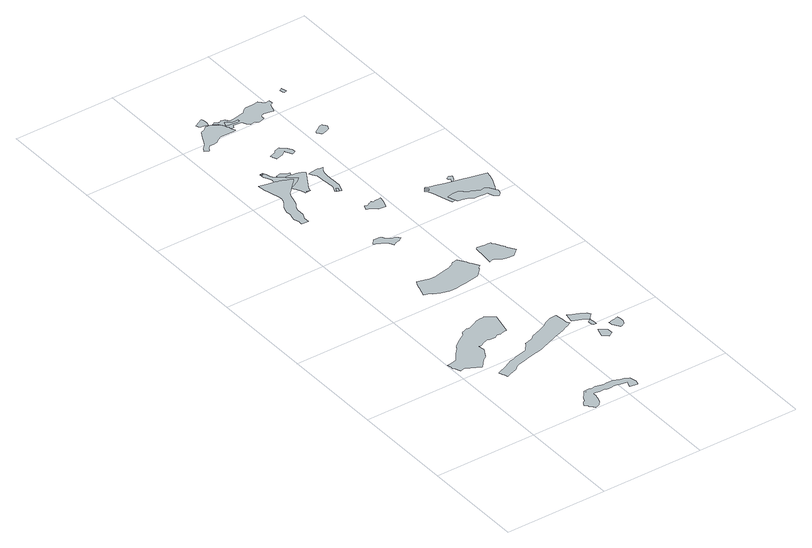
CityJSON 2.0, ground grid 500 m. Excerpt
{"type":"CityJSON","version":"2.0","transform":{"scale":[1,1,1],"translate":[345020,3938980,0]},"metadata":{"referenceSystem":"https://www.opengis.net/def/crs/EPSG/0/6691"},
"CityObjects":{
"object1":{"type":"GenericCityObject","attributes":{"prefecture":"14","disasterType":"1","areaType":"1","zoneNumber":"151-H26-31001","zoneName":"城山1丁目1","status":"0"},"geometry":[{"type":"MultiSurface","lod":"1","boundaries":[[[0,1,2,3,4,5,6,7,8,9,10,11,12,13,14,15,16,17,18,19,20,21,22,23,24,25,26,27,28,29,30,31,32,33,34,35,36,37,38,39,40,41,42,43,44,45,46,47,48,49,50,51,52,53,54,55,56,57]]]}]},
"object2":{"type":"GenericCityObject","attributes":{"prefecture":"14","disasterType":"1","areaType":"1","zoneNumber":"151-H26-37002","zoneName":"小倉2","status":"0"},"geometry":[{"type":"MultiSurface","lod":"1","boundaries":[[[58,59,60,61,62,63,64,65,66,67,68,69,70,71,72,73,74,75,76,77,78,79,80,81,82,83,84,85,86,87,88,89,90,91,92,93,94,95,96,97,98,99,100,101,102,103,104,105,106,107,108,109]]]}]},
"object3":{"type":"GenericCityObject","attributes":{"prefecture":"14","disasterType":"1","areaType":"2","zoneNumber":"151-H26-37002","zoneName":"小倉2","status":"0"},"geometry":[{"type":"MultiSurface","lod":"1","boundaries":[[[110,111,112,113,114,115,116,117,118,119,120,121,122,123,124,125,126,127,128]],[[129,130,131,132,133,134,135,136,137,138,139,140]]]}]},
"object4":{"type":"GenericCityObject","attributes":{"prefecture":"14","disasterType":"1","areaType":"1","zoneNumber":"151-H26-37001","zoneName":"小倉1","status":"0"},"geometry":[{"type":"MultiSurface","lod":"1","boundaries":[[[141,142,143,144,145,146,147,148,149,150,151,152,153,154,155,156,157,158,159,160,161,162,163,164,165,166,167,168,169,170,171,172,173,174,175,176,177,178,179,180,181,182,183,184,185,186,187,188,189,190,191,192,193,194,195,196,197,198,199,200]]]}]},
"object5":{"type":"GenericCityObject","attributes":{"prefecture":"14","disasterType":"1","areaType":"1","zoneNumber":"151-H26-32001","zoneName":"谷ヶ原1丁目1","status":"0"},"geometry":[{"type":"MultiSurface","lod":"1","boundaries":[[[201,202,203,204,205,206,207,208,209,210,211,212,213,214,215,216,217,218,219,220,221,222,223,224,225,226,227,228,229,230,231,232,233,234,235,236,237,238,239]]]}]},
"object6":{"type":"GenericCityObject","attributes":{"prefecture":"14","disasterType":"1","areaType":"1","zoneNumber":"151-H26-39002","zoneName":"若葉台4丁目1","status":"0"},"geometry":[{"type":"MultiSurface","lod":"1","boundaries":[[[240,241,242,243,244,245,246,247,248,249,250,251,252,253,254,255,256,257,258,259,260,261,262,263,264,265,266,267,268,269,270,271,272]]]}]},
"object7":{"type":"GenericCityObject","attributes":{"prefecture":"14","disasterType":"2","areaType":"1","zoneNumber":"81909-1","zoneName":"小松川右支流5-1","status":"0"},"geometry":[{"type":"MultiSurface","lod":"1","boundaries":[[[273,274,275,276,277,278,279,280,281,282,283,284,285,286,287,288,289,290,291,292,293,294,295,296,297,298,299,300,301,302,303,304,305,306,307,308,309,310,311,312,313,314,315,316,317,318]]]}]},
"object8":{"type":"GenericCityObject","attributes":{"prefecture":"14","disasterType":"1","areaType":"1","zoneNumber":"151-H26-37001","zoneName":"小倉1","status":"0"},"geometry":[{"type":"MultiSurface","lod":"1","boundaries":[[[319,320,321,322,323,324,325,326,327,328,329,330,331,332,333,334]]]}]},
"object9":{"type":"GenericCityObject","attributes":{"prefecture":"14","disasterType":"1","areaType":"1","zoneNumber":"151-H26-37001","zoneName":"小倉1","status":"0"},"geometry":[{"type":"MultiSurface","lod":"1","boundaries":[[[335,336,337,338,339,340,341,342,343,344,345,346]]]}]},
"object10":{"type":"GenericCityObject","attributes":{"prefecture":"14","disasterType":"1","areaType":"1","zoneNumber":"151-H26-37001","zoneName":"小倉1","status":"0"},"geometry":[{"type":"MultiSurface","lod":"1","boundaries":[[[347,348,349,350,351,352,353,354,355,356,357,358,359,360,361,362,363,364,365,366]]]}]},
"object11":{"type":"GenericCityObject","attributes":{"prefecture":"14","disasterType":"2","areaType":"2","zoneNumber":81918,"zoneName":"小松川左支流7","status":"0"},"geometry":[{"type":"MultiSurface","lod":"1","boundaries":[[[367,368,369,370,371]]]}]},
"object12":{"type":"GenericCityObject","attributes":{"prefecture":"14","disasterType":"2","areaType":"2","zoneNumber":81908,"zoneName":"小松川右支流6","status":"0"},"geometry":[{"type":"MultiSurface","lod":"1","boundaries":[[[372,373,374,375,376]]]}]},
"object13":{"type":"GenericCityObject","attributes":{"prefecture":"14","disasterType":"2","areaType":"1","zoneNumber":81918,"zoneName":"小松川左支流7","status":"0"},"geometry":[{"type":"MultiSurface","lod":"1","boundaries":[[[377,378,379,380,381,382,383,384,385,386,387,388,389,390,391,392,393,394,395,396,397,398,399,400,401,402,403,404,405,406,407]]]}]},
"object14":{"type":"GenericCityObject","attributes":{"prefecture":"14","disasterType":"2","areaType":"1","zoneNumber":81908,"zoneName":"小松川右支流6","status":"0"},"geometry":[{"type":"MultiSurface","lod":"1","boundaries":[[[408,409,410,411,412,413,414,415,416,417,418,419,420,421,422,423,424,425,426,427,428,429,430,431,432,433,434,435,436]]]}]},
"object15":{"type":"GenericCityObject","attributes":{"prefecture":"14","disasterType":"1","areaType":"1","zoneNumber":"151-H26-34010","zoneName":"川尻10","status":"0"},"geometry":[{"type":"MultiSurface","lod":"1","boundaries":[[[437,438,439,440,441,442,443,444,445,446,447,448,449,450,451,452,453]]]}]},
"object16":{"type":"GenericCityObject","attributes":{"prefecture":"14","disasterType":"1","areaType":"1","zoneNumber":"151-H26-37001","zoneName":"小倉1","status":"0"},"geometry":[{"type":"MultiSurface","lod":"1","boundaries":[[[454,455,456,457,458,459,460,461,462,463,464,465,466,467,468,469]]]}]},
"object17":{"type":"GenericCityObject","attributes":{"prefecture":"14","disasterType":"2","areaType":"1","zoneNumber":81920,"zoneName":"穴川右支流5","status":"0"},"geometry":[{"type":"MultiSurface","lod":"1","boundaries":[[[470,471,472,473,474,475,476,477,478,479,480,481,482,483,484,485,486,487,488,489,490,491,492,493,494,495,496,497,498,499,500]]]}]},
"object18":{"type":"GenericCityObject","attributes":{"prefecture":"14","disasterType":"2","areaType":"2","zoneNumber":81907,"zoneName":"小松川右支流7","status":"0"},"geometry":[{"type":"MultiSurface","lod":"1","boundaries":[[[501,502,503,504,505]]]}]},
"object19":{"type":"GenericCityObject","attributes":{"prefecture":"14","disasterType":"1","areaType":"1","zoneNumber":"151-H26-39001","zoneName":"若葉台7丁目1","status":"0"},"geometry":[{"type":"MultiSurface","lod":"1","boundaries":[[[506,507,508,509,510,511,512,513,514,515,516,517,518,519,520,521,522,523,524,525,526,527]]]}]},
"object20":{"type":"GenericCityObject","attributes":{"prefecture":"14","disasterType":"2","areaType":"1","zoneNumber":81907,"zoneName":"小松川右支流7","status":"0"},"geometry":[{"type":"MultiSurface","lod":"1","boundaries":[[[528,529,530,531,532,533,534,535,536,537,538,539,540,541,542,543,544,545,546,547,548,549,550,551,552]]]}]},
"object21":{"type":"GenericCityObject","attributes":{"prefecture":"14","disasterType":"1","areaType":"1","zoneNumber":"151-H26-34005","zoneName":"川尻5","status":"0"},"geometry":[{"type":"MultiSurface","lod":"1","boundaries":[[[553,554,555,556,557,558,559,560,561,562,563,564,565,566,567,568,569,570,571,572]]]}]},
"object22":{"type":"GenericCityObject","attributes":{"prefecture":"14","disasterType":"1","areaType":"1","zoneNumber":"151-H26-32001","zoneName":"谷ヶ原1丁目1","status":"0"},"geometry":[{"type":"MultiSurface","lod":"1","boundaries":[[[573,574,575,576,577,578,579,580,581,582,583,584,585,586,587,588,589,590,591,592,593,594,595,596,597,598,599]]]}]},
"object23":{"type":"GenericCityObject","attributes":{"prefecture":"14","disasterType":"1","areaType":"2","zoneNumber":"151-H26-34005","zoneName":"川尻5","status":"0"},"geometry":[{"type":"MultiSurface","lod":"1","boundaries":[[[600,601,602,603,604,605,606]]]}]},
"object24":{"type":"GenericCityObject","attributes":{"prefecture":"14","disasterType":"1","areaType":"1","zoneNumber":"151-H26-34010","zoneName":"川尻10","status":"0"},"geometry":[{"type":"MultiSurface","lod":"1","boundaries":[[[607,608,609,610,611,612,613,614,615,616,617,618,619,620,621,622,623,624,625,626,627,628,629,630,631]]]}]},
"object25":{"type":"GenericCityObject","attributes":{"prefecture":"14","disasterType":"1","areaType":"2","zoneNumber":"151-H26-34005","zoneName":"川尻5","status":"0"},"geometry":[{"type":"MultiSurface","lod":"1","boundaries":[[[632,633,634,635,636,637,638,639,640,641,642,643]]]}]},
"object26":{"type":"GenericCityObject","attributes":{"prefecture":"14","disasterType":"1","areaType":"1","zoneNumber":"151-H26-34005","zoneName":"川尻5","status":"0"},"geometry":[{"type":"MultiSurface","lod":"1","boundaries":[[[644,645,646,647,648,649,650,651,652,653,654,655,656,657,658,659,660,661,662,663,664,665,666,667,668,669,670,671,672,673,674,675,676,677,678,679,680,681,682,683,684,685,686,687,688,689,690,691,692,693,694,605,695]]]}]},
"object27":{"type":"GenericCityObject","attributes":{"prefecture":"14","disasterType":"2","areaType":"2","zoneNumber":81955,"zoneName":"谷津川左支流1","status":"0"},"geometry":[{"type":"MultiSurface","lod":"1","boundaries":[[[696,697,698,699,700]]]}]},
"object28":{"type":"GenericCityObject","attributes":{"prefecture":"14","disasterType":"1","areaType":"1","zoneNumber":"151-H26-34010","zoneName":"川尻10","status":"0"},"geometry":[{"type":"MultiSurface","lod":"1","boundaries":[[[701,702,703,704,705,706,707,708,709,710,711,712,713,714,715,716]]]}]},
"object29":{"type":"GenericCityObject","attributes":{"prefecture":"14","disasterType":"1","areaType":"1","zoneNumber":"151-H26-33001","zoneName":"久保沢2丁目1","status":"0"},"geometry":[{"type":"MultiSurface","lod":"1","boundaries":[[[717,718,719,720,721,722,723,724,725,726,727,728,729,730,731,732,733,734,735,736,737,738,739,740,741,742,743,744,745,746,747]]]}]},
"object30":{"type":"GenericCityObject","attributes":{"prefecture":"14","disasterType":"2","areaType":"1","zoneNumber":81955,"zoneName":"谷津川左支流1","status":"0"},"geometry":[{"type":"MultiSurface","lod":"1","boundaries":[[[748,749,750,751,752,753,754,755,756,757,758,759,760,761,762,763,764,765,766,767,768,769,770,771,772,773,774,775,776,777,778,779,780]]]}]},
"object31":{"type":"GenericCityObject","attributes":{"prefecture":"14","disasterType":"1","areaType":"1","zoneNumber":"151-H26-33001","zoneName":"久保沢2丁目1","status":"0"},"geometry":[{"type":"MultiSurface","lod":"1","boundaries":[[[781,782,783,784,785,786,787,788,789,790,791,792,793,794,795]]]}]},
"object32":{"type":"GenericCityObject","attributes":{"prefecture":"14","disasterType":"1","areaType":"1","zoneNumber":"151-H26-34005","zoneName":"川尻5","status":"0"},"geometry":[{"type":"MultiSurface","lod":"1","boundaries":[[[796,797,798,799,800,801,802,803,804]]]}]}
},
"vertices":[
[353,795,0],[348,800,0],[340,804,0],[337,805,0],[331,809,0],[329,807,0],[311,807,0],[291,804,0],[273,796,0],[254,788,0],[237,779,0],[222,783,0],[212,778,0],[194,774,0],[181,753,0],[164,744,0],[150,732,0],[134,722,0],[114,705,0],[106,691,0],[96,680,0],[81,664,0],[72,653,0],[61,636,0],[53,627,0],[39,623,0],[21,620,0],[4,618,0],[5,611,0],[5,608,0],[7,600,0],[9,589,0],[10,587,0],[12,584,0],[26,553,0],[44,559,0],[47,558,0],[116,522,0],[149,562,0],[168,572,0],[170,575,0],[195,621,0],[189,650,0],[197,649,0],[203,648,0],[220,658,0],[245,667,0],[258,665,0],[286,662,0],[290,666,0],[299,672,0],[317,667,0],[326,671,0],[339,674,0],[349,676,0],[352,674,0],[375,777,0],[355,794,0],
[356,130,0],[341,109,0],[328,95,0],[323,82,0],[319,72,0],[311,69,0],[306,64,0],[297,48,0],[309,33,0],[311,30,0],[323,16,0],[327,10,0],[329,8,0],[351,14,0],[363,29,0],[374,52,0],[375,62,0],[380,76,0],[377,94,0],[375,96,0],[380,95,0],[392,92,0],[411,90,0],[431,90,0],[446,86,0],[466,85,0],[480,87,0],[493,85,0],[506,83,0],[523,80,0],[539,75,0],[546,74,0],[539,65,0],[532,47,0],[540,45,0],[542,44,0],[555,42,0],[557,41,0],[571,38,0],[576,60,0],[569,92,0],[548,105,0],[532,109,0],[516,116,0],[501,120,0],[481,123,0],[463,121,0],[454,119,0],[434,125,0],[414,129,0],[396,127,0],[384,130,0],
[513,107,0],[499,110,0],[481,112,0],[464,110,0],[451,110,0],[449,104,0],[448,102,0],[448,101,0],[465,100,0],[480,102,0],[496,100,0],[510,98,0],[527,94,0],[543,89,0],[557,83,0],[558,84,0],[562,87,0],[546,97,0],[529,102,0],[362,100,0],[366,110,0],[364,115,0],[361,120,0],[360,121,0],[350,105,0],[346,88,0],[341,75,0],[342,75,0],[349,72,0],[360,67,0],[365,81,0],
[199,419,0],[218,426,0],[234,439,0],[250,445,0],[268,451,0],[287,456,0],[305,461,0],[323,465,0],[342,469,0],[360,472,0],[380,476,0],[399,482,0],[417,489,0],[436,496,0],[454,504,0],[470,510,0],[488,517,0],[507,523,0],[525,529,0],[543,536,0],[561,544,0],[579,551,0],[598,560,0],[594,567,0],[593,569,0],[592,572,0],[591,577,0],[589,592,0],[589,594,0],[584,639,0],[550,637,0],[515,621,0],[502,611,0],[491,604,0],[480,600,0],[463,594,0],[444,587,0],[418,576,0],[402,564,0],[392,559,0],[381,557,0],[362,552,0],[362,549,0],[332,512,0],[312,508,0],[294,503,0],[275,498,0],[256,492,0],[236,487,0],[214,476,0],[198,467,0],[182,461,0],[165,454,0],[145,447,0],[152,430,0],[153,428,0],[158,414,0],[160,411,0],[162,405,0],[180,411,0],
[422,1180,0],[402,1178,0],[382,1174,0],[363,1169,0],[343,1164,0],[327,1163,0],[310,1162,0],[290,1171,0],[270,1176,0],[252,1180,0],[250,1174,0],[248,1171,0],[239,1146,0],[235,1133,0],[234,1129,0],[220,1085,0],[251,1079,0],[257,1070,0],[289,1056,0],[328,1044,0],[364,1046,0],[387,1048,0],[400,1050,0],[421,1052,0],[440,1056,0],[484,1064,0],[521,1099,0],[522,1108,0],[537,1117,0],[518,1149,0],[512,1160,0],[506,1170,0],[483,1208,0],[468,1205,0],[459,1204,0],[456,1203,0],[451,1200,0],[445,1192,0],[435,1188,0],
[265,1508,0],[274,1503,0],[296,1492,0],[308,1484,0],[311,1483,0],[320,1476,0],[320,1477,0],[334,1447,0],[340,1452,0],[344,1456,0],[345,1457,0],[351,1459,0],[359,1460,0],[365,1462,0],[370,1464,0],[381,1471,0],[386,1475,0],[385,1476,0],[380,1483,0],[376,1486,0],[366,1493,0],[354,1494,0],[352,1494,0],[346,1498,0],[338,1504,0],[331,1510,0],[324,1521,0],[322,1524,0],[317,1527,0],[310,1529,0],[298,1530,0],[284,1530,0],[283,1530,0],
[119,2125,0],[126,2087,0],[132,2064,0],[139,2042,0],[145,2020,0],[148,1998,0],[143,1979,0],[132,1961,0],[121,1943,0],[113,1925,0],[108,1905,0],[110,1884,0],[104,1865,0],[101,1845,0],[106,1829,0],[110,1821,0],[107,1801,0],[141,1797,0],[142,1817,0],[141,1825,0],[145,1834,0],[153,1852,0],[153,1873,0],[154,1894,0],[161,1912,0],[173,1930,0],[180,1949,0],[185,1968,0],[190,1988,0],[198,2006,0],[214,2023,0],[230,2039,0],[246,2055,0],[263,2072,0],[270,2079,0],[266,2082,0],[256,2087,0],[246,2092,0],[236,2096,0],[226,2100,0],[215,2104,0],[204,2107,0],[194,2110,0],[183,2113,0],[172,2115,0],[167,2116,0],
[687,394,0],[692,397,0],[694,399,0],[701,403,0],[699,428,0],[684,443,0],[666,453,0],[661,437,0],[660,436,0],[656,422,0],[655,418,0],[653,412,0],[660,407,0],[671,399,0],[679,388,0],[686,393,0],
[685,501,0],[685,516,0],[685,517,0],[684,534,0],[667,521,0],[668,512,0],[668,511,0],[669,503,0],[670,500,0],[671,493,0],[686,491,0],[686,499,0],
[690,542,0],[698,550,0],[700,552,0],[708,560,0],[699,578,0],[673,590,0],[658,598,0],[642,604,0],[621,615,0],[617,594,0],[617,593,0],[614,578,0],[614,577,0],[613,568,0],[627,564,0],[642,558,0],[655,553,0],[670,544,0],[682,535,0],[686,538,0],
[178,2189,0],[181,2181,0],[186,2183,0],[183,2190,0],[181,2190,0],
[270,1973,0],[272,1976,0],[262,1976,0],[261,1973,0],[265,1973,0],
[183,2029,0],[194,2030,0],[205,2031,0],[216,2033,0],[227,2036,0],[238,2040,0],[248,2045,0],[258,2050,0],[267,2055,0],[276,2062,0],[285,2069,0],[293,2077,0],[286,2082,0],[267,2096,0],[249,2110,0],[230,2124,0],[212,2138,0],[203,2156,0],[197,2175,0],[193,2185,0],[189,2192,0],[174,2188,0],[176,2180,0],[177,2166,0],[185,2148,0],[193,2130,0],[190,2107,0],[187,2084,0],[185,2061,0],[182,2038,0],[181,2029,0],
[202,2073,0],[214,2053,0],[225,2033,0],[237,2013,0],[248,1993,0],[253,1976,0],[253,1973,0],[279,1973,0],[279,1976,0],[285,1993,0],[296,2013,0],[308,2033,0],[319,2053,0],[331,2073,0],[341,2090,0],[336,2093,0],[325,2099,0],[314,2104,0],[303,2108,0],[291,2110,0],[279,2112,0],[266,2113,0],[254,2112,0],[242,2111,0],[230,2109,0],[218,2105,0],[207,2100,0],[196,2095,0],[191,2092,0],
[226,2130,0],[227,2126,0],[228,2116,0],[246,2109,0],[261,2110,0],[281,2113,0],[286,2127,0],[269,2129,0],[267,2130,0],[264,2131,0],[261,2133,0],[260,2134,0],[257,2136,0],[253,2139,0],[252,2140,0],[245,2144,0],[225,2140,0],
[767,418,0],[772,420,0],[776,422,0],[781,424,0],[790,446,0],[790,463,0],[787,479,0],[759,472,0],[757,472,0],[743,469,0],[741,468,0],[733,466,0],[736,448,0],[745,431,0],[758,414,0],[766,418,0],
[276,2521,0],[273,2532,0],[270,2541,0],[266,2551,0],[262,2561,0],[257,2570,0],[251,2579,0],[216,2600,0],[192,2602,0],[177,2587,0],[158,2581,0],[146,2561,0],[135,2540,0],[124,2520,0],[113,2500,0],[112,2497,0],[94,2482,0],[85,2464,0],[104,2453,0],[115,2470,0],[126,2482,0],[130,2482,0],[146,2482,0],[167,2485,0],[184,2496,0],[201,2506,0],[224,2507,0],[247,2507,0],[271,2507,0],[279,2507,0],[279,2511,0],
[378,1899,0],[383,1918,0],[374,1921,0],[366,1903,0],[371,1901,0],
[411,1745,0],[397,1749,0],[393,1740,0],[392,1735,0],[388,1726,0],[408,1719,0],[410,1718,0],[432,1696,0],[468,1694,0],[481,1727,0],[486,1756,0],[472,1755,0],[466,1754,0],[463,1754,0],[457,1754,0],[456,1754,0],[449,1749,0],[439,1759,0],[437,1757,0],[432,1754,0],[422,1752,0],[414,1745,0],
[353,2059,0],[365,2039,0],[367,2019,0],[367,1999,0],[369,1979,0],[369,1960,0],[373,1940,0],[367,1924,0],[358,1906,0],[387,1895,0],[393,1915,0],[403,1937,0],[400,1957,0],[402,1979,0],[400,1999,0],[400,2019,0],[401,2039,0],[409,2059,0],[419,2076,0],[408,2078,0],[395,2079,0],[383,2079,0],[370,2078,0],[358,2076,0],[345,2074,0],
[169,2620,0],[172,2618,0],[175,2616,0],[177,2615,0],[181,2613,0],[184,2612,0],[185,2612,0],[194,2610,0],[203,2610,0],[205,2601,0],[211,2604,0],[214,2625,0],[214,2626,0],[214,2631,0],[214,2634,0],[214,2638,0],[213,2644,0],[211,2653,0],[207,2653,0],[165,2630,0],
[595,1215,0],[595,1213,0],[591,1163,0],[591,1162,0],[587,1113,0],[601,1121,0],[617,1119,0],[632,1105,0],[642,1099,0],[660,1093,0],[696,1093,0],[717,1111,0],[729,1122,0],[704,1163,0],[703,1164,0],[692,1183,0],[680,1203,0],[670,1219,0],[669,1220,0],[668,1222,0],[664,1222,0],[660,1222,0],[654,1223,0],[644,1224,0],[620,1228,0],[605,1231,0],[595,1223,0],
[239,2576,0],[248,2572,0],[249,2576,0],[250,2578,0],[245,2585,0],[225,2595,0],[222,2593,0],
[292,2262,0],[293,2260,0],[294,2258,0],[295,2256,0],[299,2239,0],[317,2244,0],[335,2248,0],[343,2257,0],[360,2268,0],[359,2258,0],[367,2242,0],[373,2229,0],[382,2231,0],[384,2232,0],[389,2235,0],[392,2238,0],[393,2241,0],[394,2243,0],[390,2257,0],[381,2274,0],[353,2297,0],[327,2289,0],[318,2278,0],[312,2278,0],[288,2269,0],
[283,2555,0],[297,2554,0],[321,2551,0],[334,2552,0],[333,2558,0],[333,2564,0],[318,2562,0],[301,2562,0],[287,2579,0],[276,2581,0],[270,2564,0],[268,2557,0],
[231,2564,0],[245,2559,0],[249,2538,0],[257,2530,0],[286,2528,0],[293,2544,0],[329,2538,0],[336,2537,0],[345,2517,0],[357,2503,0],[377,2509,0],[397,2496,0],[427,2507,0],[427,2524,0],[431,2530,0],[441,2532,0],[444,2540,0],[444,2535,0],[466,2530,0],[493,2526,0],[507,2570,0],[523,2576,0],[521,2586,0],[521,2587,0],[520,2594,0],[519,2597,0],[499,2592,0],[476,2618,0],[462,2614,0],[446,2615,0],[409,2612,0],[395,2604,0],[383,2593,0],[378,2589,0],[377,2589,0],[376,2588,0],[372,2588,0],[370,2589,0],[332,2580,0],[313,2577,0],[302,2577,0],[289,2595,0],[281,2597,0],[271,2601,0],[256,2590,0],[255,2596,0],[238,2603,0],[236,2602,0],[232,2600,0],[229,2598,0],[226,2595,0],[217,2589,0],
[670,1695,0],[682,1681,0],[688,1688,0],[675,1701,0],[672,1697,0],
[551,2286,0],[554,2282,0],[560,2274,0],[569,2273,0],[587,2278,0],[603,2287,0],[612,2305,0],[606,2313,0],[604,2315,0],[602,2318,0],[599,2323,0],[596,2326,0],[581,2322,0],[566,2312,0],[548,2300,0],[545,2294,0],
[727,1572,0],[731,1559,0],[734,1549,0],[744,1547,0],[759,1545,0],[769,1542,0],[790,1535,0],[807,1521,0],[831,1523,0],[853,1519,0],[869,1520,0],[870,1520,0],[873,1509,0],[881,1492,0],[901,1477,0],[903,1479,0],[908,1483,0],[912,1489,0],[916,1498,0],[917,1511,0],[907,1527,0],[898,1543,0],[882,1557,0],[857,1553,0],[843,1563,0],[822,1573,0],[811,1574,0],[793,1590,0],[777,1603,0],[752,1603,0],[720,1595,0],
[875,1534,0],[878,1532,0],[889,1508,0],[895,1500,0],[907,1515,0],[920,1536,0],[929,1554,0],[937,1573,0],[941,1583,0],[944,1594,0],[950,1613,0],[955,1636,0],[767,1682,0],[745,1687,0],[723,1693,0],[700,1698,0],[698,1699,0],[680,1706,0],[663,1687,0],[675,1675,0],[676,1673,0],[683,1651,0],[690,1629,0],[697,1606,0],[712,1554,0],[729,1557,0],[741,1566,0],[766,1564,0],[785,1555,0],[801,1543,0],[820,1537,0],[840,1536,0],[857,1530,0],
[794,1702,0],[795,1699,0],[797,1697,0],[797,1696,0],[799,1694,0],[801,1694,0],[804,1692,0],[800,1676,0],[799,1672,0],[814,1683,0],[817,1692,0],[820,1699,0],[823,1708,0],[809,1713,0],[794,1706,0],
[603,2620,0],[604,2615,0],[607,2606,0],[621,2611,0],[618,2620,0],[616,2627,0],[614,2634,0],[614,2637,0],[601,2629,0]
]}
